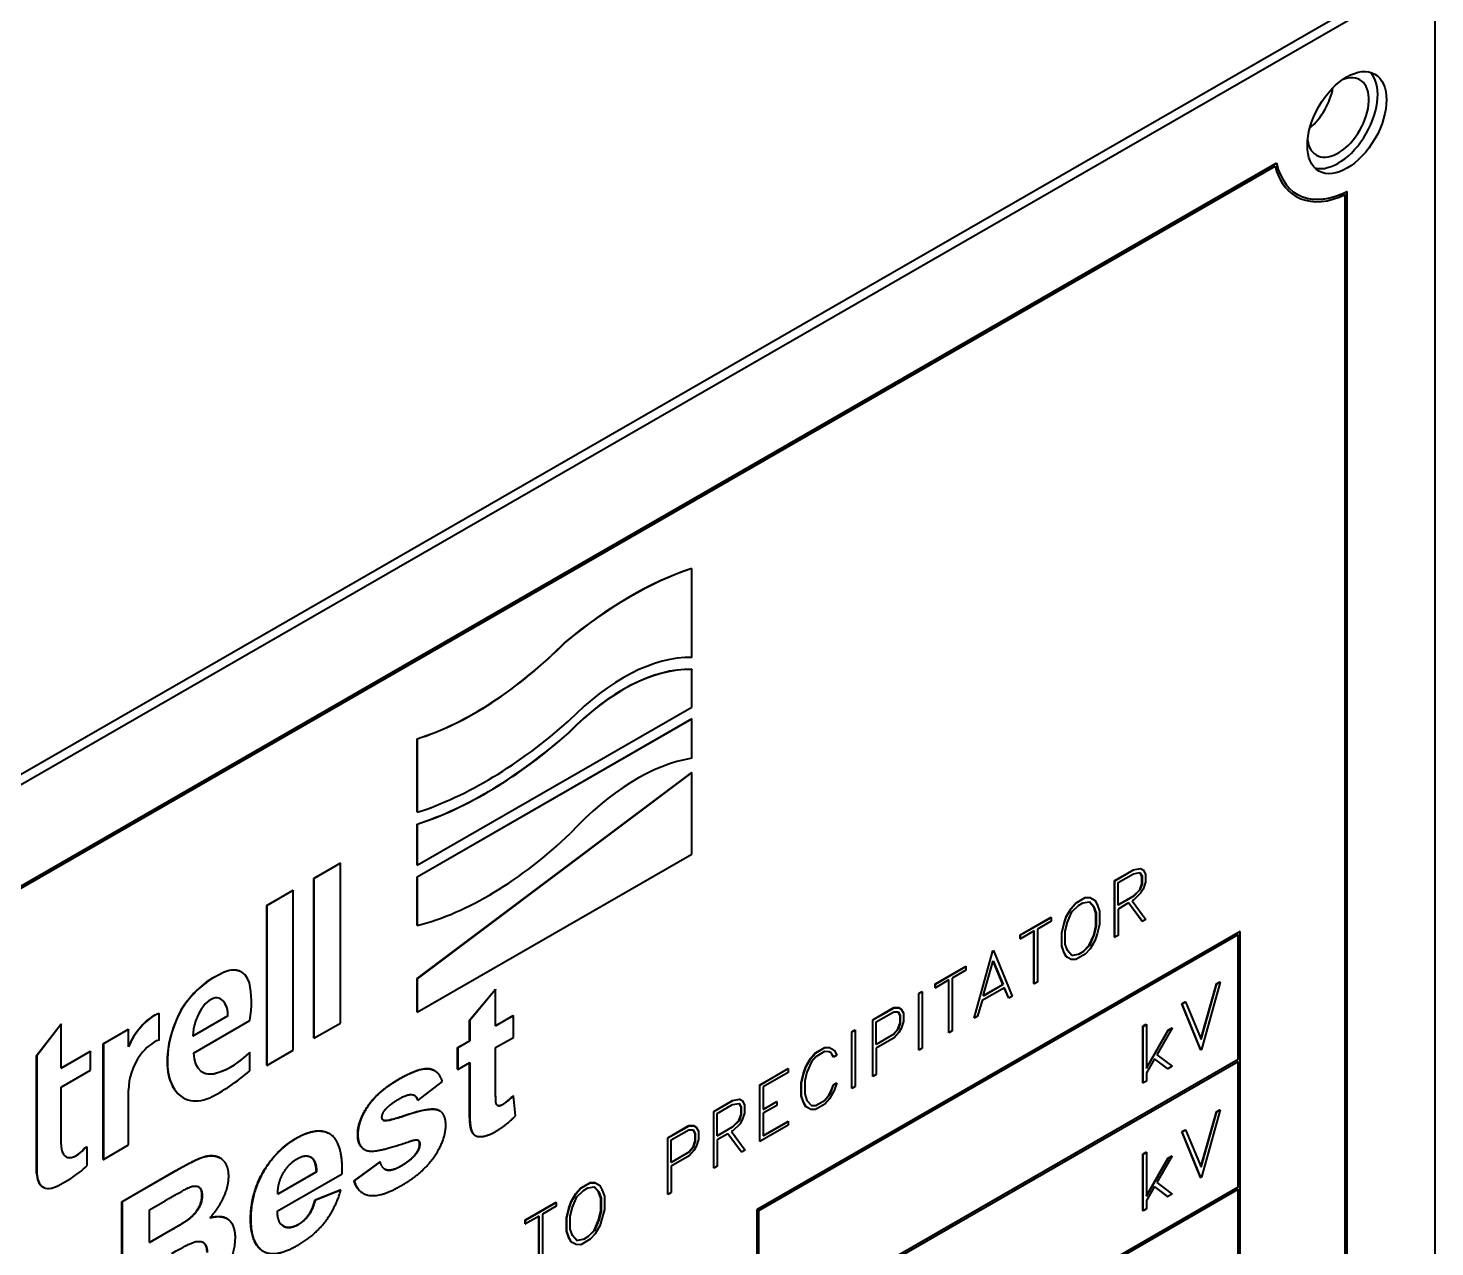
# Model space of a CAD drawing. Header units: millimetres. Extents: x 0 to 5887, y 0 to 4158.
# Drawn here: x 5436.89 to 5465.16, y 3224.39 to 3248.89 of the extents above; entities that cross this region are included whole.
import ezdxf

# ---------------------------------------------------------------- set-up
doc = ezdxf.new("R2010")
doc.units = ezdxf.units.MM
doc.header["$LTSCALE"] = 7
doc.layers.add('가시적인 것(ISO)', color=3, linetype='Continuous', lineweight=40)
doc.layers.add('가시적인 좁은 것(ISO)', color=3, linetype='Continuous', lineweight=35)

msp = doc.modelspace()

# ---------------------------------------------------------------- linework, layer by layer
at = {"layer": '가시적인 것(ISO)'}
for p, q in [((5408.4168, 3217.5817), (5464.9854, 3250.1574)), ((5408.5936, 3217.4799), (5465.1621, 3250.0556)), ((5465.1621, 3250.0556), (5465.1621, 3201.0027)), ((5411.8745, 3217.3254), (5461.9772, 3246.1776)), ((5461.9808, 3246.1756), (5411.878, 3217.3233)), ((5461.9772, 3246.1776), (5461.9808, 3246.1756)), ((5411.9058, 3217.2985), (5461.953, 3246.1187)), ((5463.3944, 3245.6093), (5463.3979, 3245.6073)), ((5463.3979, 3203.411), (5463.3979, 3245.6073)), ((5462.3688, 3245.5101), (5462.3723, 3245.5081)), ((5463.359, 3203.4307), (5463.359, 3245.5472)), ((5463.3626, 3245.5489), (5463.3626, 3203.4286)), ((5450.2249, 3238.0303), (5450.2284, 3238.0282)), ((5450.2284, 3236.2388), (5450.2284, 3238.0282)), ((5447.6888, 3236.5549), (5447.6923, 3236.5529)), ((5450.2249, 3236.0024), (5450.2284, 3236.0004)), ((5450.2284, 3235.2489), (5450.2284, 3236.0004)), ((5444.7081, 3232.0638), (5450.2232, 3235.2398)), ((5450.2232, 3235.2398), (5450.2284, 3235.2489)), ((5444.7045, 3231.8275), (5450.2249, 3235.0065)), ((5450.2284, 3235.0044), (5444.7081, 3231.8254)), ((5450.2249, 3235.0065), (5450.2284, 3235.0044)), ((5450.2284, 3234.2123), (5450.2284, 3235.0044)), ((5444.7045, 3234.6062), (5444.7081, 3234.6041)), ((5444.7045, 3233.1287), (5444.7045, 3234.6062)), ((5444.7081, 3234.6041), (5444.7081, 3233.1267)), ((5447.752, 3234.729), (5447.7555, 3234.727)), ((5444.7045, 3229.7833), (5450.2249, 3233.9283)), ((5450.2284, 3233.9263), (5444.7081, 3229.7812)), ((5450.2249, 3233.9283), (5450.2284, 3233.9263)), ((5450.2284, 3232.2847), (5450.2284, 3233.9263)), ((5444.7045, 3233.1287), (5444.7081, 3233.1267)), ((5444.7045, 3232.8903), (5444.7081, 3232.8883)), ((5444.7045, 3232.0659), (5444.7045, 3232.8903)), ((5444.7081, 3232.8883), (5444.7081, 3232.0638)), ((5442.6269, 3231.7978), (5443.1582, 3232.1038)), ((5443.1617, 3232.1017), (5442.6305, 3231.7958)), ((5443.1582, 3232.1038), (5443.1617, 3232.1017)), ((5443.1617, 3228.8893), (5443.1617, 3232.1017)), ((5444.7045, 3232.0659), (5444.7081, 3232.0638)), ((5444.7081, 3229.1057), (5450.2284, 3232.2847)), ((5442.6269, 3228.5854), (5442.6269, 3231.7978)), ((5442.6269, 3231.7978), (5442.6305, 3231.7958)), ((5442.6305, 3231.7958), (5442.6305, 3228.5833)), ((5444.7045, 3230.8518), (5444.7045, 3231.8275)), ((5444.7045, 3231.8275), (5444.7081, 3231.8254)), ((5444.7081, 3231.8254), (5444.7081, 3230.8497)), ((5458.7235, 3231.7535), (5459.1024, 3231.9717)), ((5458.7235, 3231.7535), (5458.727, 3231.7515)), ((5458.7235, 3230.616), (5458.7235, 3231.7535)), ((5458.727, 3231.7515), (5459.1059, 3231.9696)), ((5458.727, 3230.614), (5458.727, 3231.7515)), ((5458.7939, 3231.7127), (5459.1023, 3231.8903)), ((5459.1023, 3231.8903), (5459.234, 3231.9143)), ((5459.1024, 3231.9717), (5459.2433, 3231.9978)), ((5459.1024, 3231.9717), (5459.1059, 3231.9696)), ((5459.1059, 3231.9696), (5459.2469, 3231.9958)), ((5459.2735, 3231.8427), (5459.2319, 3231.914)), ((5459.234, 3231.9143), (5459.2771, 3231.8407)), ((5459.2433, 3231.9978), (5459.2937, 3231.9718)), ((5459.2433, 3231.9978), (5459.2469, 3231.9958)), ((5459.2469, 3231.9958), (5459.2972, 3231.9697)), ((5459.2735, 3231.6904), (5459.2735, 3231.8427)), ((5459.2735, 3231.8427), (5459.2771, 3231.8407)), ((5459.2771, 3231.8407), (5459.2771, 3231.6883)), ((5459.2937, 3231.9718), (5459.2972, 3231.9697)), ((5459.2972, 3231.9697), (5459.3439, 3231.8855)), ((5459.3439, 3231.8855), (5459.3439, 3231.7205)), ((5441.6806, 3231.2529), (5442.2119, 3231.5588)), ((5442.2154, 3231.5568), (5441.6841, 3231.2508)), ((5442.2119, 3231.5588), (5442.2154, 3231.5568)), ((5442.2154, 3228.3443), (5442.2154, 3231.5568)), ((5458.7939, 3231.2598), (5458.7939, 3231.7127)), ((5459.0987, 3231.4395), (5459.2305, 3231.5672)), ((5459.234, 3231.5652), (5459.1023, 3231.4374)), ((5459.2469, 3231.4985), (5459.1059, 3231.3623)), ((5459.2305, 3231.5672), (5459.2735, 3231.6904)), ((5459.2305, 3231.5672), (5459.234, 3231.5652)), ((5459.2771, 3231.6883), (5459.234, 3231.5652)), ((5459.2972, 3231.5825), (5459.2469, 3231.4985)), ((5459.2735, 3231.6904), (5459.2771, 3231.6883)), ((5459.3439, 3231.7205), (5459.2972, 3231.5825)), ((5441.6806, 3228.0404), (5441.6806, 3231.2529)), ((5441.6806, 3231.2529), (5441.6841, 3231.2508)), ((5441.6841, 3231.2508), (5441.6841, 3228.0384)), ((5457.7534, 3231.0319), (5457.8486, 3231.1947)), ((5457.757, 3231.0299), (5457.8521, 3231.1926)), ((5457.8486, 3231.1947), (5457.9438, 3231.3045)), ((5457.8486, 3231.1947), (5457.8521, 3231.1926)), ((5457.8521, 3231.1926), (5457.9473, 3231.3025)), ((5457.865, 3231.1259), (5457.9977, 3231.2542)), ((5457.9438, 3231.3045), (5458.1323, 3231.4131)), ((5457.9438, 3231.3045), (5457.9473, 3231.3025)), ((5457.9473, 3231.3025), (5458.1358, 3231.411)), ((5457.9977, 3231.2542), (5458.0864, 3231.3053)), ((5458.0864, 3231.3053), (5458.2191, 3231.3299)), ((5458.1323, 3231.4131), (5458.2284, 3231.4134)), ((5458.1323, 3231.4131), (5458.1358, 3231.411)), ((5458.1358, 3231.411), (5458.2319, 3231.4113)), ((5458.3053, 3231.2291), (5458.2176, 3231.3296)), ((5458.2191, 3231.3299), (5458.3088, 3231.227)), ((5458.2284, 3231.4134), (5458.3227, 3231.3597)), ((5458.2284, 3231.4134), (5458.2319, 3231.4113)), ((5458.2319, 3231.4113), (5458.3262, 3231.3577)), ((5458.3492, 3231.0999), (5458.3053, 3231.2291)), ((5458.3053, 3231.2291), (5458.3088, 3231.227)), ((5458.3088, 3231.227), (5458.3527, 3231.0979)), ((5458.3227, 3231.3597), (5458.3262, 3231.3577)), ((5458.3262, 3231.3577), (5458.372, 3231.274)), ((5458.372, 3231.274), (5458.4195, 3231.1395)), ((5458.7939, 3231.2639), (5459.0987, 3231.4395)), ((5459.1023, 3231.4374), (5458.7939, 3231.2598)), ((5459.0062, 3231.3049), (5458.7939, 3231.1826)), ((5458.7939, 3231.1826), (5458.7939, 3230.6525)), ((5459.2781, 3230.9354), (5459.0047, 3231.304)), ((5459.2816, 3230.9334), (5459.0062, 3231.3049)), ((5459.1059, 3231.3623), (5459.0776, 3231.346)), ((5459.0776, 3231.346), (5459.3521, 3230.974)), ((5459.0987, 3231.4395), (5459.1023, 3231.4374)), ((5456.8291, 3230.6626), (5457.445, 3231.0173)), ((5456.8326, 3230.6606), (5457.4486, 3231.0152)), ((5457.4486, 3230.938), (5457.174, 3230.7799)), ((5457.445, 3231.0173), (5457.4486, 3231.0152)), ((5457.4486, 3231.0152), (5457.4486, 3230.938)), ((5457.661, 3230.7068), (5457.7086, 3230.8961)), ((5457.6645, 3230.7047), (5457.7121, 3230.894)), ((5457.7086, 3230.8961), (5457.7534, 3231.0319)), ((5457.7086, 3230.8961), (5457.7121, 3230.894)), ((5457.7121, 3230.894), (5457.757, 3231.0299)), ((5457.7313, 3230.74), (5457.7762, 3230.9203)), ((5457.7534, 3231.0319), (5457.757, 3231.0299)), ((5457.7762, 3230.9203), (5457.865, 3231.1259)), ((5458.3492, 3230.8385), (5458.3492, 3231.0999)), ((5458.3492, 3231.0999), (5458.3527, 3231.0979)), ((5458.3527, 3231.0979), (5458.3527, 3230.8365)), ((5458.4195, 3231.1395), (5458.4195, 3230.8718)), ((5459.2781, 3230.9354), (5459.2816, 3230.9334)), ((5459.3521, 3230.974), (5459.2816, 3230.9334)), ((5444.7045, 3230.8518), (5444.7081, 3230.8497)), ((5451.5365, 3225.1423), (5461.2426, 3230.7317)), ((5461.2461, 3230.7296), (5451.54, 3225.1403)), ((5451.5754, 3225.1197), (5461.2108, 3230.6684)), ((5456.8291, 3230.6626), (5456.8326, 3230.6606)), ((5456.8291, 3230.5853), (5456.8291, 3230.6626)), ((5457.1072, 3230.7414), (5456.8326, 3230.5833)), ((5456.8326, 3230.5833), (5456.8326, 3230.6606)), ((5457.1037, 3229.6832), (5457.1037, 3230.7394)), ((5457.1072, 3229.6812), (5457.1072, 3230.7414)), ((5457.174, 3230.7799), (5457.174, 3229.7197)), ((5457.661, 3230.7068), (5457.6645, 3230.7047)), ((5457.661, 3230.4391), (5457.661, 3230.7068)), ((5457.6645, 3230.437), (5457.6645, 3230.7047)), ((5457.7313, 3230.4787), (5457.7313, 3230.74)), ((5458.2156, 3230.4526), (5458.3053, 3230.6588)), ((5458.3088, 3230.6567), (5458.2191, 3230.4506)), ((5458.3053, 3230.6588), (5458.3492, 3230.8385)), ((5458.3053, 3230.6588), (5458.3088, 3230.6567)), ((5458.3527, 3230.8365), (5458.3088, 3230.6567)), ((5458.372, 3230.6825), (5458.3262, 3230.5461)), ((5458.3492, 3230.8385), (5458.3527, 3230.8365)), ((5458.4195, 3230.8718), (5458.372, 3230.6825)), ((5458.7235, 3230.616), (5458.727, 3230.614)), ((5458.7939, 3230.6525), (5458.727, 3230.614)), ((5461.2072, 3228.1618), (5461.2072, 3230.6664)), ((5461.2108, 3230.6684), (5461.2108, 3228.1598)), ((5461.2426, 3230.7317), (5461.2461, 3230.7296)), ((5461.2461, 3215.3103), (5461.2461, 3230.7296)), ((5455.8984, 3228.9892), (5456.2745, 3230.3432)), ((5455.9019, 3228.9871), (5456.2781, 3230.3412)), ((5456.2745, 3230.3432), (5456.2882, 3230.3511)), ((5456.2745, 3230.3432), (5456.2781, 3230.3412)), ((5456.2781, 3230.3412), (5456.2918, 3230.3491)), ((5456.2882, 3230.3511), (5456.2918, 3230.3491)), ((5456.2918, 3230.3491), (5456.667, 3229.4277)), ((5456.8291, 3230.5853), (5456.8326, 3230.5833)), ((5457.661, 3230.4391), (5457.6645, 3230.437)), ((5457.7086, 3230.3046), (5457.661, 3230.4391)), ((5457.7121, 3230.3025), (5457.6645, 3230.437)), ((5457.7762, 3230.35), (5457.7313, 3230.4787)), ((5457.865, 3230.2466), (5457.7762, 3230.35)), ((5457.9941, 3230.2733), (5458.0939, 3230.3307)), ((5458.0974, 3230.3287), (5457.9977, 3230.2712)), ((5458.0939, 3230.3307), (5458.2156, 3230.4526)), ((5458.0939, 3230.3307), (5458.0974, 3230.3287)), ((5458.2191, 3230.4506), (5458.0974, 3230.3287)), ((5458.2319, 3230.3839), (5458.1358, 3230.2736)), ((5458.2156, 3230.4526), (5458.2191, 3230.4506)), ((5458.3262, 3230.5461), (5458.2319, 3230.3839)), ((5455.1178, 3229.6771), (5455.7337, 3230.0318)), ((5455.1213, 3229.675), (5455.7372, 3230.0297)), ((5455.7337, 3230.0318), (5455.7372, 3230.0297)), ((5455.7372, 3230.0297), (5455.7372, 3229.9525)), ((5456.0859, 3229.4348), (5456.2845, 3230.1396)), ((5456.4795, 3229.6656), (5456.2834, 3230.1358)), ((5456.2845, 3230.1396), (5456.4831, 3229.6635)), ((5457.7086, 3230.3046), (5457.7121, 3230.3025)), ((5457.7534, 3230.2204), (5457.7086, 3230.3046)), ((5457.757, 3230.2183), (5457.7121, 3230.3025)), ((5457.7534, 3230.2204), (5457.757, 3230.2183)), ((5457.8521, 3230.1652), (5457.757, 3230.2183)), ((5457.9473, 3230.165), (5457.8521, 3230.1652)), ((5457.863, 3230.249), (5457.9941, 3230.2733)), ((5457.9977, 3230.2712), (5457.865, 3230.2466)), ((5458.1358, 3230.2736), (5457.9473, 3230.165)), ((5457.9941, 3230.2733), (5457.9977, 3230.2712)), ((5440.7224, 3229.8602), (5440.7259, 3229.8581)), ((5441.1739, 3229.9148), (5441.1774, 3229.9128)), ((5444.7045, 3229.1077), (5444.7045, 3229.7833)), ((5444.7045, 3229.7833), (5444.7081, 3229.7812)), ((5444.7081, 3229.7812), (5444.7081, 3229.1057)), ((5455.3958, 3229.7559), (5455.1213, 3229.5978)), ((5455.3923, 3228.6977), (5455.3923, 3229.7539)), ((5455.3958, 3228.6957), (5455.3958, 3229.7559)), ((5455.7372, 3229.9525), (5455.4626, 3229.7944)), ((5455.4626, 3229.7944), (5455.4626, 3228.7342)), ((5445.758, 3228.9462), (5446.2786, 3229.5688)), ((5446.2821, 3229.5667), (5445.7615, 3228.9441)), ((5446.2786, 3229.5688), (5446.2821, 3229.5667)), ((5446.2821, 3228.8317), (5446.2821, 3229.5667)), ((5454.7874, 3229.4868), (5454.8542, 3229.5253)), ((5454.7874, 3229.4868), (5454.7909, 3229.4848)), ((5454.7874, 3228.3494), (5454.7874, 3229.4868)), ((5454.7909, 3229.4848), (5454.8577, 3229.5233)), ((5454.7909, 3228.3473), (5454.7909, 3229.4848)), ((5454.8542, 3229.5253), (5454.8577, 3229.5233)), ((5454.8577, 3229.5233), (5454.8577, 3228.3858)), ((5455.1178, 3229.6771), (5455.1213, 3229.675)), ((5455.1178, 3229.5998), (5455.1178, 3229.6771)), ((5455.1178, 3229.5998), (5455.1213, 3229.5978)), ((5455.1213, 3229.5978), (5455.1213, 3229.675)), ((5456.5087, 3229.6011), (5456.0612, 3229.3434)), ((5456.4831, 3229.6635), (5456.0859, 3229.4348)), ((5456.0872, 3229.4397), (5456.4795, 3229.6656)), ((5456.4795, 3229.6656), (5456.4831, 3229.6635)), ((5456.5957, 3229.3907), (5456.5065, 3229.5998)), ((5456.5993, 3229.3887), (5456.5087, 3229.6011)), ((5457.1037, 3229.6832), (5457.1072, 3229.6812)), ((5457.174, 3229.7197), (5457.1072, 3229.6812)), ((5460.4598, 3228.5674), (5460.7735, 3229.6781)), ((5460.4622, 3228.5615), (5460.777, 3229.676)), ((5460.8448, 3229.715), (5460.4695, 3228.3615)), ((5460.7735, 3229.6781), (5460.8412, 3229.7171)), ((5460.7735, 3229.6781), (5460.777, 3229.676)), ((5460.777, 3229.676), (5460.8448, 3229.715)), ((5460.8412, 3229.7171), (5460.8448, 3229.715)), ((5453.8631, 3228.9546), (5454.2886, 3229.1996)), ((5453.8666, 3228.9525), (5454.2921, 3229.1976)), ((5454.2886, 3229.1996), (5454.3847, 3229.1999)), ((5454.2886, 3229.1996), (5454.2921, 3229.1976)), ((5454.2921, 3229.1976), (5454.3882, 3229.1979)), ((5454.3847, 3229.1999), (5454.4332, 3229.1728)), ((5454.3847, 3229.1999), (5454.3882, 3229.1979)), ((5454.3882, 3229.1979), (5454.4367, 3229.1708)), ((5456.0612, 3229.3434), (5455.9706, 3229.0267)), ((5456.5957, 3229.3907), (5456.5993, 3229.3887)), ((5456.667, 3229.4277), (5456.5993, 3229.3887)), ((5460.0761, 3229.2765), (5460.1448, 3229.316)), ((5460.0761, 3229.2765), (5460.0797, 3229.2744)), ((5460.4523, 3228.3556), (5460.0761, 3229.2765)), ((5460.0797, 3229.2744), (5460.1483, 3229.314)), ((5460.4558, 3228.3536), (5460.0797, 3229.2744)), ((5460.1448, 3229.316), (5460.1483, 3229.314)), ((5460.1483, 3229.314), (5460.4622, 3228.5615)), ((5439.5135, 3229.0801), (5439.5171, 3229.0781)), ((5439.5171, 3228.5489), (5439.5171, 3229.0781)), ((5439.9558, 3229.1497), (5439.9594, 3229.1476)), ((5440.1968, 3228.6314), (5440.8978, 3229.035)), ((5440.9013, 3229.033), (5440.1968, 3228.6273)), ((5440.2091, 3228.2862), (5441.3433, 3228.9393)), ((5440.8978, 3229.035), (5440.9013, 3229.033)), ((5444.7045, 3229.1077), (5444.7081, 3229.1057)), ((5445.758, 3228.534), (5445.758, 3228.9462)), ((5445.758, 3228.9462), (5445.7615, 3228.9441)), ((5445.7615, 3228.9441), (5445.7615, 3228.5319)), ((5446.2821, 3228.8358), (5446.6351, 3229.0391)), ((5446.6387, 3229.037), (5446.2821, 3228.8317)), ((5446.6351, 3229.0391), (5446.6387, 3229.037)), ((5446.6387, 3228.6009), (5446.6387, 3229.037)), ((5453.8631, 3228.9546), (5453.8666, 3228.9525)), ((5453.8631, 3227.8171), (5453.8631, 3228.9546)), ((5453.8666, 3227.8151), (5453.8666, 3228.9525)), ((5453.9334, 3228.9137), (5454.2867, 3229.1172)), ((5453.9334, 3228.4609), (5453.9334, 3228.9137)), ((5454.2867, 3229.1172), (5454.3736, 3229.1175)), ((5454.4131, 3229.0438), (5454.3712, 3229.1175)), ((5454.3736, 3229.1175), (5454.4166, 3229.0418)), ((5454.4131, 3228.8914), (5454.4131, 3229.0438)), ((5454.4131, 3229.0438), (5454.4166, 3229.0418)), ((5454.4166, 3229.0418), (5454.4166, 3228.8894)), ((5454.4332, 3229.1728), (5454.4367, 3229.1708)), ((5454.4367, 3229.1708), (5454.4834, 3229.0866)), ((5454.4834, 3228.9215), (5454.4367, 3228.7835)), ((5454.4834, 3229.0866), (5454.4834, 3228.9215)), ((5455.8984, 3228.9892), (5455.9019, 3228.9871)), ((5455.9706, 3229.0267), (5455.9019, 3228.9871)), ((5437.0571, 3228.2359), (5437.5474, 3228.8727)), ((5437.5509, 3228.8707), (5437.0607, 3228.2339)), ((5437.5474, 3228.8727), (5437.5509, 3228.8707)), ((5437.5509, 3227.9815), (5437.5509, 3228.8707)), ((5438.3956, 3228.4719), (5438.9027, 3228.764)), ((5438.9062, 3228.762), (5438.3991, 3228.4699)), ((5438.9027, 3228.764), (5438.9062, 3228.762)), ((5438.9062, 3228.4105), (5438.9062, 3228.762)), ((5439.1375, 3228.7949), (5439.141, 3228.7929)), ((5442.6305, 3228.5833), (5443.1617, 3228.8893)), ((5453.4421, 3228.7121), (5453.5089, 3228.7506)), ((5453.4421, 3228.7121), (5453.4456, 3228.7101)), ((5453.4421, 3227.5747), (5453.4421, 3228.7121)), ((5453.4456, 3228.7101), (5453.5124, 3228.7486)), ((5453.4456, 3227.5726), (5453.4456, 3228.7101)), ((5453.5089, 3228.7506), (5453.5124, 3228.7486)), ((5453.5124, 3228.7486), (5453.5124, 3227.6111)), ((5453.9334, 3228.465), (5454.2831, 3228.6663)), ((5454.2867, 3228.6643), (5453.9334, 3228.4609)), ((5454.2831, 3228.6663), (5454.3701, 3228.7661)), ((5454.2831, 3228.6663), (5454.2867, 3228.6643)), ((5454.3736, 3228.7641), (5454.2867, 3228.6643)), ((5454.3882, 3228.7006), (5454.2921, 3228.5902)), ((5454.3701, 3228.7661), (5454.4131, 3228.8914)), ((5454.3701, 3228.7661), (5454.3736, 3228.7641)), ((5454.4166, 3228.8894), (5454.3736, 3228.7641)), ((5454.4367, 3228.7835), (5454.3882, 3228.7006)), ((5454.4131, 3228.8914), (5454.4166, 3228.8894)), ((5455.3923, 3228.6977), (5455.3958, 3228.6957)), ((5455.4626, 3228.7342), (5455.3958, 3228.6957)), ((5459.2937, 3228.8259), (5459.3605, 3228.8644)), ((5459.2937, 3228.8259), (5459.2972, 3228.8238)), ((5459.2937, 3227.6884), (5459.2937, 3228.8259)), ((5459.2972, 3228.8238), (5459.364, 3228.8623)), ((5459.2972, 3227.6864), (5459.2972, 3228.8238)), ((5459.3605, 3228.8644), (5459.364, 3228.8623)), ((5459.364, 3228.8623), (5459.364, 3227.9777)), ((5459.364, 3227.9859), (5459.8043, 3228.7486)), ((5459.364, 3227.9777), (5459.8079, 3228.7465)), ((5459.8829, 3228.7897), (5459.5727, 3228.2524)), ((5459.8043, 3228.7486), (5459.8794, 3228.7918)), ((5459.8043, 3228.7486), (5459.8079, 3228.7465)), ((5459.8079, 3228.7465), (5459.8829, 3228.7897)), ((5459.8794, 3228.7918), (5459.8829, 3228.7897)), ((5438.3956, 3226.1487), (5438.3956, 3228.4719)), ((5438.3956, 3228.4719), (5438.3991, 3228.4699)), ((5438.3991, 3228.4699), (5438.3991, 3226.1466)), ((5441.6841, 3228.0384), (5442.2154, 3228.3443)), ((5442.6269, 3228.5854), (5442.6305, 3228.5833)), ((5445.5184, 3228.396), (5445.758, 3228.534)), ((5445.5184, 3227.9598), (5445.5184, 3228.396)), ((5445.5184, 3228.396), (5445.5219, 3228.394)), ((5445.7615, 3228.5319), (5445.5219, 3228.394)), ((5445.5219, 3228.394), (5445.5219, 3227.9578)), ((5445.758, 3228.534), (5445.7615, 3228.5319)), ((5446.2821, 3228.3956), (5446.6387, 3228.6009)), ((5446.2821, 3227.5602), (5446.2821, 3228.3956)), ((5452.7081, 3228.2895), (5452.8966, 3228.398)), ((5452.7117, 3228.2874), (5452.9002, 3228.396)), ((5452.8966, 3228.398), (5452.9927, 3228.3983)), ((5452.8966, 3228.398), (5452.9002, 3228.396)), ((5452.9002, 3228.396), (5452.9963, 3228.3963)), ((5452.9927, 3228.3983), (5452.9963, 3228.3963)), ((5452.9963, 3228.3963), (5453.0905, 3228.3416)), ((5453.0905, 3228.3416), (5453.1445, 3228.2468)), ((5454.2921, 3228.5902), (5453.9334, 3228.3836)), ((5453.9334, 3228.3836), (5453.9334, 3227.8535)), ((5454.7874, 3228.3494), (5454.7909, 3228.3473)), ((5454.8577, 3228.3858), (5454.7909, 3228.3473)), ((5460.4523, 3228.3556), (5460.4558, 3228.3536)), ((5460.4695, 3228.3615), (5460.4558, 3228.3536)), ((5437.0571, 3225.8669), (5437.0571, 3228.2359)), ((5437.0571, 3228.2359), (5437.0607, 3228.2339)), ((5437.0607, 3228.2339), (5437.0607, 3225.8648)), ((5437.5509, 3227.9856), (5438.1365, 3228.3228)), ((5438.14, 3228.3207), (5437.5509, 3227.9815)), ((5438.1365, 3228.3228), (5438.14, 3228.3207)), ((5438.14, 3227.9414), (5438.14, 3228.3207)), ((5439.6882, 3228.2698), (5439.6917, 3228.2677)), ((5441.3398, 3228.3036), (5441.3434, 3228.3015)), ((5441.3434, 3227.9319), (5441.3434, 3228.3015)), ((5445.5219, 3227.9578), (5445.7615, 3228.0957)), ((5445.758, 3227.1927), (5445.758, 3228.0937)), ((5445.7615, 3228.0957), (5445.7615, 3227.1906)), ((5451.5754, 3222.6152), (5461.2072, 3228.1618)), ((5461.2108, 3228.1598), (5451.5754, 3222.6112)), ((5451.5754, 3222.5703), (5461.2108, 3228.1189)), ((5452.5187, 3228.0174), (5452.6129, 3228.1796)), ((5452.5222, 3228.0154), (5452.6165, 3228.1776)), ((5452.6293, 3228.113), (5452.5405, 3227.9053)), ((5452.6129, 3228.1796), (5452.7081, 3228.2895)), ((5452.6129, 3228.1796), (5452.6165, 3228.1776)), ((5452.6165, 3228.1776), (5452.7117, 3228.2874)), ((5452.7171, 3228.2134), (5452.6293, 3228.113)), ((5452.7081, 3228.2895), (5452.7117, 3228.2874)), ((5452.8956, 3228.3161), (5452.7171, 3228.2134)), ((5452.9825, 3228.3143), (5452.8956, 3228.3161)), ((5453.0265, 3228.2899), (5452.9825, 3228.3143)), ((5453.0714, 3228.2088), (5453.023, 3228.2918)), ((5453.075, 3228.2067), (5453.0265, 3228.2899)), ((5453.0714, 3228.2088), (5453.075, 3228.2067)), ((5453.1445, 3228.2468), (5453.075, 3228.2067)), ((5459.526, 3228.1726), (5459.364, 3227.891)), ((5459.7888, 3227.9735), (5459.5257, 3228.1722)), ((5459.7923, 3227.9715), (5459.526, 3228.1726)), ((5459.5727, 3228.2524), (5459.8811, 3228.0226)), ((5461.2072, 3228.1618), (5461.2108, 3228.1598)), ((5461.2072, 3225.592), (5461.2072, 3228.1169)), ((5461.2108, 3228.1189), (5461.2108, 3225.5899)), ((5437.5509, 3227.6022), (5438.14, 3227.9414)), ((5440.7165, 3227.9018), (5440.72, 3227.8998)), ((5441.6806, 3228.0404), (5441.6841, 3228.0384)), ((5445.0538, 3227.9333), (5445.0574, 3227.9313)), ((5445.5184, 3227.9598), (5445.5219, 3227.9578)), ((5451.5916, 3227.6465), (5452.1627, 3227.9754)), ((5451.5952, 3227.6445), (5452.1662, 3227.9733)), ((5452.1662, 3227.8961), (5451.662, 3227.6057)), ((5452.1627, 3227.9754), (5452.1662, 3227.9733)), ((5452.1662, 3227.9733), (5452.1662, 3227.8961)), ((5452.4253, 3227.6917), (5452.4729, 3227.881)), ((5452.4289, 3227.6897), (5452.4765, 3227.879)), ((5452.4729, 3227.881), (5452.5187, 3228.0174)), ((5452.4729, 3227.881), (5452.4765, 3227.879)), ((5452.4765, 3227.879), (5452.5222, 3228.0154)), ((5452.5405, 3227.9053), (5452.4957, 3227.725)), ((5452.5187, 3228.0174), (5452.5222, 3228.0154)), ((5453.8631, 3227.8171), (5453.8666, 3227.8151)), ((5453.9334, 3227.8535), (5453.8666, 3227.8151)), ((5459.364, 3227.891), (5459.364, 3227.7249)), ((5459.7888, 3227.9735), (5459.7923, 3227.9715)), ((5459.8811, 3228.0226), (5459.7923, 3227.9715)), ((5437.5509, 3226.4502), (5437.5509, 3227.6022)), ((5438.9062, 3226.4387), (5438.9062, 3227.5482)), ((5444.7221, 3227.3336), (5445.2145, 3227.7131)), ((5451.5916, 3227.6465), (5451.5952, 3227.6445)), ((5451.5916, 3226.5091), (5451.5916, 3227.6465)), ((5451.5952, 3226.507), (5451.5952, 3227.6445)), ((5451.662, 3227.6057), (5451.662, 3227.1528)), ((5452.4253, 3227.6917), (5452.4289, 3227.6897)), ((5452.4253, 3227.424), (5452.4253, 3227.6917)), ((5452.4289, 3227.422), (5452.4289, 3227.6897)), ((5452.4957, 3227.725), (5452.4957, 3227.4637)), ((5452.979, 3227.4371), (5453.0229, 3227.5121)), ((5452.9825, 3227.4351), (5453.0265, 3227.5101)), ((5453.0905, 3227.5322), (5452.9963, 3227.3689)), ((5453.0229, 3227.5121), (5453.0714, 3227.6512)), ((5453.0229, 3227.5121), (5453.0265, 3227.5101)), ((5453.0265, 3227.5101), (5453.075, 3227.6491)), ((5453.0714, 3227.6512), (5453.141, 3227.6912)), ((5453.0714, 3227.6512), (5453.075, 3227.6491)), ((5453.075, 3227.6491), (5453.1445, 3227.6892)), ((5453.1445, 3227.6892), (5453.0905, 3227.5322)), ((5453.141, 3227.6912), (5453.1445, 3227.6892)), ((5453.4421, 3227.5747), (5453.4456, 3227.5726)), ((5453.5124, 3227.6111), (5453.4456, 3227.5726)), ((5459.2937, 3227.6884), (5459.2972, 3227.6864)), ((5459.364, 3227.7249), (5459.2972, 3227.6864)), ((5440.0098, 3227.3851), (5440.0134, 3227.3831)), ((5444.7186, 3227.3357), (5444.7221, 3227.3336)), ((5446.6351, 3227.4274), (5446.6387, 3227.4253)), ((5446.682, 3227.025), (5446.6387, 3227.4253)), ((5450.6673, 3227.1142), (5451.0462, 3227.3324)), ((5450.6708, 3227.1122), (5451.0497, 3227.3304)), ((5450.7376, 3227.0734), (5451.0461, 3227.251)), ((5451.0461, 3227.251), (5451.1778, 3227.2751)), ((5451.0462, 3227.3324), (5451.1871, 3227.3586)), ((5451.0462, 3227.3324), (5451.0497, 3227.3304)), ((5451.0497, 3227.3304), (5451.1906, 3227.3565)), ((5451.2173, 3227.2035), (5451.1757, 3227.2747)), ((5451.1778, 3227.2751), (5451.2208, 3227.2014)), ((5451.1871, 3227.3586), (5451.2374, 3227.3325)), ((5451.1871, 3227.3586), (5451.1906, 3227.3565)), ((5451.1906, 3227.3565), (5451.241, 3227.3305)), ((5451.2173, 3227.0511), (5451.2173, 3227.2035)), ((5451.2173, 3227.2035), (5451.2208, 3227.2014)), ((5451.2208, 3227.2014), (5451.2208, 3227.0491)), ((5451.2374, 3227.3325), (5451.241, 3227.3305)), ((5451.241, 3227.3305), (5451.2877, 3227.2463)), ((5451.2877, 3227.2463), (5451.2877, 3227.0812)), ((5451.662, 3227.1569), (5451.933, 3227.313)), ((5451.662, 3227.1528), (5451.9365, 3227.3109)), ((5451.9365, 3227.2337), (5451.662, 3227.0756)), ((5451.933, 3227.313), (5451.9365, 3227.3109)), ((5451.9365, 3227.3109), (5451.9365, 3227.2337)), ((5452.4253, 3227.424), (5452.4289, 3227.422)), ((5452.4729, 3227.2896), (5452.4253, 3227.424)), ((5452.4765, 3227.2875), (5452.4289, 3227.422)), ((5452.4729, 3227.2896), (5452.4765, 3227.2875)), ((5452.5187, 3227.2059), (5452.4729, 3227.2896)), ((5452.5222, 3227.2038), (5452.4765, 3227.2875)), ((5452.4957, 3227.4637), (5452.5405, 3227.335)), ((5452.5187, 3227.2059), (5452.5222, 3227.2038)), ((5452.6165, 3227.1502), (5452.5222, 3227.2038)), ((5452.5405, 3227.335), (5452.6293, 3227.2306)), ((5452.6276, 3227.2326), (5452.7136, 3227.2324)), ((5452.6293, 3227.2306), (5452.7171, 3227.2304)), ((5452.9002, 3227.2585), (5452.7117, 3227.15)), ((5452.7136, 3227.2324), (5452.8921, 3227.3352)), ((5452.7136, 3227.2324), (5452.7171, 3227.2304)), ((5452.7171, 3227.2304), (5452.8956, 3227.3331)), ((5452.8921, 3227.3352), (5452.979, 3227.4371)), ((5452.8921, 3227.3352), (5452.8956, 3227.3331)), ((5452.8956, 3227.3331), (5452.9825, 3227.4351)), ((5452.9963, 3227.3689), (5452.9002, 3227.2585)), ((5452.979, 3227.4371), (5452.9825, 3227.4351)), ((5445.1555, 3227.1271), (5445.159, 3227.125)), ((5450.6673, 3227.1142), (5450.6708, 3227.1122)), ((5450.6673, 3225.9768), (5450.6673, 3227.1142)), ((5450.6708, 3225.9747), (5450.6708, 3227.1122)), ((5450.7376, 3226.6206), (5450.7376, 3227.0734)), ((5451.0425, 3226.8002), (5451.1743, 3226.9279)), ((5451.1778, 3226.9259), (5451.0461, 3226.7982)), ((5451.1743, 3226.9279), (5451.2173, 3227.0511)), ((5451.1743, 3226.9279), (5451.1778, 3226.9259)), ((5451.2208, 3227.0491), (5451.1778, 3226.9259)), ((5451.241, 3226.9432), (5451.1906, 3226.8592)), ((5451.2173, 3227.0511), (5451.2208, 3227.0491)), ((5451.2877, 3227.0812), (5451.241, 3226.9432)), ((5451.662, 3227.0756), (5451.662, 3226.6227)), ((5452.7117, 3227.15), (5452.6165, 3227.1502)), ((5460.4598, 3225.9975), (5460.7735, 3227.1082)), ((5460.4622, 3225.9916), (5460.777, 3227.1061)), ((5460.8448, 3227.1451), (5460.4695, 3225.7916)), ((5460.7735, 3227.1082), (5460.8412, 3227.1472)), ((5460.7735, 3227.1082), (5460.777, 3227.1061)), ((5460.777, 3227.1061), (5460.8448, 3227.1451)), ((5460.8412, 3227.1472), (5460.8448, 3227.1451)), ((5442.941, 3226.6675), (5442.9445, 3226.6654)), ((5445.7749, 3226.8164), (5445.7785, 3226.8144)), ((5449.743, 3226.582), (5450.1685, 3226.827)), ((5449.7465, 3226.5799), (5450.1721, 3226.825)), ((5449.8133, 3226.5412), (5450.1666, 3226.7446)), ((5450.1666, 3226.7446), (5450.2535, 3226.7449)), ((5450.1685, 3226.827), (5450.2646, 3226.8273)), ((5450.1685, 3226.827), (5450.1721, 3226.825)), ((5450.1721, 3226.825), (5450.2682, 3226.8253)), ((5450.293, 3226.6712), (5450.2511, 3226.7449)), ((5450.2535, 3226.7449), (5450.2965, 3226.6692)), ((5450.2646, 3226.8273), (5450.3131, 3226.8002)), ((5450.2646, 3226.8273), (5450.2682, 3226.8253)), ((5450.2682, 3226.8253), (5450.3167, 3226.7982)), ((5450.293, 3226.5188), (5450.293, 3226.6712)), ((5450.293, 3226.6712), (5450.2965, 3226.6692)), ((5450.2965, 3226.6692), (5450.2965, 3226.5168)), ((5450.3131, 3226.8002), (5450.3167, 3226.7982)), ((5450.3167, 3226.7982), (5450.3633, 3226.714)), ((5450.3633, 3226.714), (5450.3633, 3226.5489)), ((5450.7376, 3226.6246), (5451.0425, 3226.8002)), ((5451.0461, 3226.7982), (5450.7376, 3226.6206)), ((5450.95, 3226.6656), (5450.7376, 3226.5433)), ((5451.2219, 3226.2961), (5450.9485, 3226.6648)), ((5451.2254, 3226.2941), (5450.95, 3226.6656)), ((5451.0497, 3226.723), (5451.0213, 3226.7067)), ((5451.0213, 3226.7067), (5451.2959, 3226.3347)), ((5451.0425, 3226.8002), (5451.0461, 3226.7982)), ((5451.1906, 3226.8592), (5451.0497, 3226.723)), ((5452.1662, 3226.8359), (5451.5952, 3226.507)), ((5451.662, 3226.6268), (5452.1627, 3226.9152)), ((5451.662, 3226.6227), (5452.1662, 3226.9131)), ((5452.1627, 3226.9152), (5452.1662, 3226.9131)), ((5452.1662, 3226.9131), (5452.1662, 3226.8359)), ((5460.0761, 3226.7066), (5460.1448, 3226.7461)), ((5460.0761, 3226.7066), (5460.0797, 3226.7045)), ((5460.4523, 3225.7857), (5460.0761, 3226.7066)), ((5460.0797, 3226.7045), (5460.1483, 3226.7441)), ((5460.4558, 3225.7837), (5460.0797, 3226.7045)), ((5460.1448, 3226.7461), (5460.1483, 3226.7441)), ((5460.1483, 3226.7441), (5460.4622, 3225.9916)), ((5438.014, 3226.3681), (5438.0687, 3226.3997)), ((5438.014, 3226.3681), (5438.0175, 3226.3661)), ((5438.0723, 3226.3976), (5438.0175, 3226.3661)), ((5438.0687, 3226.3997), (5438.0723, 3226.3976)), ((5438.0723, 3226.0232), (5438.0723, 3226.3976)), ((5438.3991, 3226.1466), (5438.9062, 3226.4387)), ((5445.8698, 3226.6296), (5445.8733, 3226.6275)), ((5449.743, 3226.582), (5449.7465, 3226.5799)), ((5449.743, 3225.4445), (5449.743, 3226.582)), ((5449.7465, 3225.4425), (5449.7465, 3226.5799)), ((5449.8133, 3226.0883), (5449.8133, 3226.5412)), ((5450.163, 3226.2937), (5450.25, 3226.3935)), ((5450.2535, 3226.3915), (5450.1666, 3226.2917)), ((5450.25, 3226.3935), (5450.293, 3226.5188)), ((5450.25, 3226.3935), (5450.2535, 3226.3915)), ((5450.2965, 3226.5168), (5450.2535, 3226.3915)), ((5450.3167, 3226.4109), (5450.2682, 3226.328)), ((5450.293, 3226.5188), (5450.2965, 3226.5168)), ((5450.3633, 3226.5489), (5450.3167, 3226.4109)), ((5450.7376, 3226.5433), (5450.7376, 3226.0132)), ((5451.5916, 3226.5091), (5451.5952, 3226.507)), ((5437.6748, 3226.188), (5437.6784, 3226.186)), ((5438.3956, 3226.1487), (5438.3991, 3226.1466)), ((5440.7384, 3226.1788), (5440.742, 3226.1768)), ((5443.4378, 3225.717), (5443.9603, 3226.1008)), ((5443.9638, 3226.0987), (5443.4413, 3225.715)), ((5443.6393, 3226.3523), (5443.6429, 3226.3503)), ((5443.9603, 3226.1008), (5443.9638, 3226.0987)), ((5444.6865, 3226.2725), (5444.6901, 3226.2705)), ((5449.8133, 3226.0924), (5450.163, 3226.2937)), ((5450.1666, 3226.2917), (5449.8133, 3226.0883)), ((5450.1721, 3226.2176), (5449.8133, 3226.011)), ((5450.163, 3226.2937), (5450.1666, 3226.2917)), ((5450.2682, 3226.328), (5450.1721, 3226.2176)), ((5451.2219, 3226.2961), (5451.2254, 3226.2941)), ((5451.2959, 3226.3347), (5451.2254, 3226.2941)), ((5459.2937, 3226.256), (5459.3605, 3226.2945)), ((5459.2937, 3226.256), (5459.2972, 3226.254)), ((5459.2937, 3225.1185), (5459.2937, 3226.256)), ((5459.2972, 3226.254), (5459.364, 3226.2924)), ((5459.2972, 3225.1165), (5459.2972, 3226.254)), ((5459.3605, 3226.2945), (5459.364, 3226.2924)), ((5459.364, 3226.2924), (5459.364, 3225.4079)), ((5459.364, 3225.416), (5459.8043, 3226.1787)), ((5459.364, 3225.4079), (5459.8079, 3226.1766)), ((5459.8829, 3226.2198), (5459.5727, 3225.6825)), ((5459.8043, 3226.1787), (5459.8794, 3226.2219)), ((5459.8043, 3226.1787), (5459.8079, 3226.1766)), ((5459.8079, 3226.1766), (5459.8829, 3226.2198)), ((5459.8794, 3226.2219), (5459.8829, 3226.2198)), ((5437.0571, 3225.8669), (5437.0607, 3225.8648)), ((5438.771, 3225.2978), (5439.8575, 3225.9234)), ((5439.861, 3225.9214), (5438.7745, 3225.2957)), ((5441.8945, 3225.1099), (5443.1999, 3225.8616)), ((5441.9039, 3225.4553), (5442.6795, 3225.9019)), ((5442.683, 3225.8998), (5441.9039, 3225.4512)), ((5442.6795, 3225.9019), (5442.683, 3225.8998)), ((5449.8133, 3226.011), (5449.8133, 3225.4809)), ((5450.6673, 3225.9768), (5450.6708, 3225.9747)), ((5450.7376, 3226.0132), (5450.6708, 3225.9747)), ((5460.4695, 3225.7916), (5460.4558, 3225.7837)), ((5437.164, 3225.6035), (5437.1675, 3225.6014)), ((5437.175, 3225.5967), (5437.1786, 3225.5946)), ((5437.4838, 3225.6196), (5437.7415, 3225.768)), ((5442.6493, 3225.3305), (5443.168, 3225.5377)), ((5443.1716, 3225.5356), (5442.6528, 3225.3285)), ((5443.168, 3225.5377), (5443.1716, 3225.5356)), ((5443.4378, 3225.717), (5443.4413, 3225.715)), ((5447.8971, 3225.464), (5447.9923, 3225.5738)), ((5447.9006, 3225.4619), (5447.9958, 3225.5718)), ((5447.9134, 3225.3952), (5448.0461, 3225.5235)), ((5447.9923, 3225.5738), (5448.1808, 3225.6824)), ((5447.9923, 3225.5738), (5447.9958, 3225.5718)), ((5447.9958, 3225.5718), (5448.1843, 3225.6803)), ((5448.0461, 3225.5235), (5448.1349, 3225.5746)), ((5448.1349, 3225.5746), (5448.2676, 3225.5992)), ((5448.1808, 3225.6824), (5448.2769, 3225.6827)), ((5448.1808, 3225.6824), (5448.1843, 3225.6803)), ((5448.1843, 3225.6803), (5448.2804, 3225.6806)), ((5448.3538, 3225.4984), (5448.2661, 3225.5989)), ((5448.2676, 3225.5992), (5448.3573, 3225.4964)), ((5448.2769, 3225.6827), (5448.3711, 3225.629)), ((5448.2769, 3225.6827), (5448.2804, 3225.6806)), ((5448.2804, 3225.6806), (5448.3747, 3225.627)), ((5448.3711, 3225.629), (5448.3747, 3225.627)), ((5448.3747, 3225.627), (5448.4204, 3225.5433)), ((5448.4204, 3225.5433), (5448.468, 3225.4088)), ((5451.5754, 3220.0453), (5461.2072, 3225.592)), ((5461.2108, 3225.5899), (5451.5754, 3220.0413)), ((5451.5754, 3220.0004), (5461.2108, 3225.549)), ((5459.526, 3225.6027), (5459.364, 3225.3211)), ((5459.7888, 3225.4036), (5459.5257, 3225.6023)), ((5459.7923, 3225.4016), (5459.526, 3225.6027)), ((5459.5727, 3225.6825), (5459.8811, 3225.4527)), ((5460.4523, 3225.7857), (5460.4558, 3225.7837)), ((5461.2072, 3225.592), (5461.2108, 3225.5899)), ((5461.2072, 3223.0221), (5461.2072, 3225.547)), ((5461.2108, 3225.549), (5461.2108, 3223.02)), ((5438.771, 3222.4363), (5438.771, 3225.2978)), ((5438.771, 3225.2978), (5438.7745, 3225.2957)), ((5438.7745, 3225.2957), (5438.7745, 3222.4343)), ((5439.3234, 3225.1364), (5439.6385, 3225.3178)), ((5442.6493, 3225.3305), (5442.6528, 3225.3285)), ((5443.6119, 3225.4719), (5443.6155, 3225.4699)), ((5446.8776, 3224.9319), (5447.4935, 3225.2866)), ((5446.8811, 3224.9299), (5447.497, 3225.2845)), ((5447.4935, 3225.2866), (5447.497, 3225.2845)), ((5447.497, 3225.2845), (5447.497, 3225.2073)), ((5447.7571, 3225.1654), (5447.8019, 3225.3012)), ((5447.7606, 3225.1633), (5447.8054, 3225.2992)), ((5447.8019, 3225.3012), (5447.8971, 3225.464)), ((5447.8019, 3225.3012), (5447.8054, 3225.2992)), ((5447.8054, 3225.2992), (5447.9006, 3225.4619)), ((5447.8247, 3225.1896), (5447.9134, 3225.3952)), ((5447.8971, 3225.464), (5447.9006, 3225.4619)), ((5448.3977, 3225.3692), (5448.3538, 3225.4984)), ((5448.3538, 3225.4984), (5448.3573, 3225.4964)), ((5448.3573, 3225.4964), (5448.4012, 3225.3672)), ((5448.3977, 3225.1078), (5448.3977, 3225.3692)), ((5448.3977, 3225.3692), (5448.4012, 3225.3672)), ((5448.4012, 3225.3672), (5448.4012, 3225.1058)), ((5448.468, 3225.4088), (5448.468, 3225.1411)), ((5449.743, 3225.4445), (5449.7465, 3225.4425)), ((5449.8133, 3225.4809), (5449.7465, 3225.4425)), ((5459.364, 3225.3211), (5459.364, 3225.155)), ((5459.7888, 3225.4036), (5459.7923, 3225.4016)), ((5459.8811, 3225.4527), (5459.7923, 3225.4016)), ((5439.3234, 3224.4755), (5439.3234, 3225.1364)), ((5440.8798, 3224.9576), (5440.8833, 3224.9555)), ((5447.1557, 3225.0107), (5446.8811, 3224.8526)), ((5447.1521, 3223.9525), (5447.1521, 3225.0087)), ((5447.1557, 3223.9505), (5447.1557, 3225.0107)), ((5447.497, 3225.2073), (5447.2225, 3225.0492)), ((5447.2225, 3225.0492), (5447.2225, 3223.989)), ((5447.7095, 3224.9761), (5447.7571, 3225.1654)), ((5447.7095, 3224.9761), (5447.713, 3224.974)), ((5447.7095, 3224.7084), (5447.7095, 3224.9761)), ((5447.713, 3224.974), (5447.7606, 3225.1633)), ((5447.713, 3224.7063), (5447.713, 3224.974)), ((5447.7571, 3225.1654), (5447.7606, 3225.1633)), ((5447.7798, 3225.0093), (5447.8247, 3225.1896)), ((5447.7798, 3224.748), (5447.7798, 3225.0093)), ((5448.3538, 3224.9281), (5448.3977, 3225.1078)), ((5448.4012, 3225.1058), (5448.3573, 3224.926)), ((5448.4204, 3224.9518), (5448.3747, 3224.8154)), ((5448.3977, 3225.1078), (5448.4012, 3225.1058)), ((5448.468, 3225.1411), (5448.4204, 3224.9518)), ((5451.5365, 3209.7229), (5451.5365, 3225.1423)), ((5451.5365, 3225.1423), (5451.54, 3225.1403)), ((5451.54, 3225.1403), (5451.54, 3209.7209)), ((5451.5754, 3222.6112), (5451.5754, 3225.1197)), ((5459.2937, 3225.1185), (5459.2972, 3225.1165)), ((5459.364, 3225.155), (5459.2972, 3225.1165)), ((5439.3234, 3224.4796), (5439.6802, 3224.6851)), ((5439.6837, 3224.683), (5439.3234, 3224.4755)), ((5440.0782, 3224.923), (5440.0817, 3224.9209)), ((5446.8776, 3224.9319), (5446.8811, 3224.9299)), ((5446.8776, 3224.8547), (5446.8776, 3224.9319)), ((5446.8776, 3224.8547), (5446.8811, 3224.8526)), ((5446.8811, 3224.8526), (5446.8811, 3224.9299)), ((5447.7095, 3224.7084), (5447.713, 3224.7063)), ((5447.7571, 3224.5739), (5447.7095, 3224.7084)), ((5447.7606, 3224.5718), (5447.713, 3224.7063)), ((5447.8247, 3224.6193), (5447.7798, 3224.748)), ((5448.1424, 3224.6), (5448.2641, 3224.7219)), ((5448.2676, 3224.7199), (5448.1459, 3224.598)), ((5448.2641, 3224.7219), (5448.3538, 3224.9281)), ((5448.2641, 3224.7219), (5448.2676, 3224.7199)), ((5448.3573, 3224.926), (5448.2676, 3224.7199)), ((5448.3747, 3224.8154), (5448.2804, 3224.6532)), ((5448.3538, 3224.9281), (5448.3573, 3224.926)), ((5447.7571, 3224.5739), (5447.7606, 3224.5718)), ((5447.8019, 3224.4897), (5447.7571, 3224.5739)), ((5447.8054, 3224.4876), (5447.7606, 3224.5718)), ((5447.8019, 3224.4897), (5447.8054, 3224.4876)), ((5447.9006, 3224.4345), (5447.8054, 3224.4876)), ((5447.9134, 3224.516), (5447.8247, 3224.6193)), ((5447.9958, 3224.4343), (5447.9006, 3224.4345)), ((5447.9114, 3224.5183), (5448.0426, 3224.5426)), ((5448.0461, 3224.5405), (5447.9134, 3224.516)), ((5448.1843, 3224.5429), (5447.9958, 3224.4343)), ((5448.0426, 3224.5426), (5448.1424, 3224.6)), ((5448.0426, 3224.5426), (5448.0461, 3224.5405)), ((5448.1459, 3224.598), (5448.0461, 3224.5405)), ((5448.1424, 3224.6), (5448.1459, 3224.598)), ((5448.2804, 3224.6532), (5448.1843, 3224.5429))]:
    msp.add_line(p, q, dxfattribs=at)
msp.add_ellipse((5463.3944, 3246.9937), major_axis=(0.5614, 0.9749), ratio=0.5780931, dxfattribs=at)
for centre, major_axis, start_param, end_param in [((5463.2176, 3247.0955), (0.4367, 0.7583), 2.4880004, 6.9367776), ((5463.2176, 3247.0955), (-0.5614, -0.9749), 0.157482, 2.9841107), ((5462.5105, 3247.5027), (0.4367, 0.7583), 4.1505338, 5.2742441), ((5463.4939, 3247.4557), (-1.0966, -1.9043), 5.7253928, 7.0048335), ((5463.4904, 3247.4578), (-1.1216, -1.9477), 5.7453643, 6.2831853), ((5463.4939, 3247.4557), (-1.1216, -1.9477), 5.7430781, 6.9839061), ((5463.4904, 3247.4578), (-1.0966, -1.9043), 0.0016058, 0.7216482), ((5448.9868, 3230.4799), (4.264, 7.4046), 0.5770919, 0.9999991), ((5448.9904, 3230.4779), (-4.264, -7.4046), 3.7186845, 4.1415918), ((5445.8613, 3241.1977), (3.7079, 6.4388), 3.7030593, 4.2803071), ((5445.8649, 3241.1957), (-3.7079, -6.4388), 0.5614667, 1.1387144), ((5448.848, 3232.3604), (2.1194, 3.6803), 0.3058392, 1.1558087), ((5448.8445, 3232.124), (2.1194, 3.6803), 0.3058392, 1.1558087), ((5448.848, 3232.122), (2.1194, 3.6803), 0.3058392, 1.1558087), ((5446.0822, 3241.232), (4.5686, 7.9335), 3.7111523, 4.1865079), ((5446.0787, 3240.9957), (4.5686, 7.9335), 3.7111523, 4.1865079), ((5446.0822, 3240.9936), (-4.5686, -7.9335), 0.5695597, 1.0449152), ((5449.1179, 3230.0378), (2.2957, 3.9866), 0.4350679, 1.2039369), ((5446.1311, 3237.6431), (3.7822, 6.5679), 3.6563024, 4.2397879), ((5440.7466, 3229.1646), (0.4308, 0.7482), 5.7733662, 7.1004732), ((5440.6033, 3228.651), (0.7012, 1.2177), 0.6632692, 1.4931189), ((5440.6068, 3228.649), (-0.7012, -1.2177), 3.8048619, 4.6347115), ((5440.743, 3229.1666), (0.4308, 0.7482), 0, 0.8172879), ((5439.7902, 3228.4001), (1.1173, 1.9402), 5.300589, 5.7201673), ((5440.7137, 3228.9257), (0.3648, 0.6334), 1.4145162, 2.355454), ((5440.5516, 3229.0253), (0.2034, 0.3533), 0.167906, 1.3018649), ((5440.396, 3228.7574), (0.3567, 0.6194), 5.4695332, 6.3760175), ((5440.3925, 3228.7595), (0.3567, 0.6194), 5.4695332, 6.2782485), ((5439.3986, 3228.4447), (0.3568, 0.6196), 0.5540123, 1.3261509), ((5439.4021, 3228.4427), (-0.3568, -0.6196), 3.6956049, 4.4677436), ((5440.7687, 3228.7881), (0.7652, 1.3288), 1.631043, 2.2713221), ((5440.7722, 3228.7861), (-0.7652, -1.3288), 4.7726357, 5.4129147), ((5439.3526, 3228.3731), (0.366, 0.6356), 1.2110599, 1.8197349), ((5439.3561, 3228.3711), (-0.366, -0.6356), 4.3526526, 4.9748637), ((5439.4149, 3227.9125), (0.3599, 0.6249), 0.5816834, 1.3504756), ((5439.4698, 3227.9108), (0.3984, 0.6918), 1.4051607, 2.4125976), ((5440.8036, 3228.7553), (-0.7902, -1.3723), 5.3776172, 6.3837821), ((5440.8001, 3228.7574), (-0.7902, -1.3723), 5.3776172, 6.2831853), ((5440.8197, 3228.6538), (-0.431, -0.7484), 5.5184937, 6.9027059), ((5440.9657, 3229.2835), (0.776, 1.3476), 3.69641, 4.2722756), ((5440.9692, 3229.2815), (-0.776, -1.3476), 0.5548174, 1.1306829), ((5440.8161, 3228.6558), (-0.431, -0.7484), 0.0040859, 0.6195206), ((5440.7202, 3230.4792), (1.8277, 3.1738), 3.8540927, 4.1680845), ((5440.6662, 3228.542), (-0.6659, -1.1564), 0.1359933, 0.645676), ((5437.9101, 3226.6373), (-0.2538, -0.4407), 5.4483991, 6.3662978), ((5437.8549, 3226.5968), (-0.2254, -0.3915), 0.1847013, 1.3047846), ((5437.8584, 3226.5947), (-0.2254, -0.3915), 0.1847013, 1.3047846), ((5437.9066, 3226.6394), (-0.2538, -0.4407), 0.0069393, 0.0831125), ((5437.5505, 3226.1819), (-0.3487, -0.6056), 5.5500596, 6.1682602), ((5437.5541, 3226.1799), (-0.3487, -0.6056), 5.5500596, 6.1682602), ((5437.721, 3227.0582), (0.7949, 1.3804), 3.9433073, 4.242247), ((5437.4912, 3226.1457), (-0.3162, -0.549), 6.2477422, 6.2831853), ((5437.4947, 3226.1436), (-0.3162, -0.549), 6.2477422, 7.0422737)]:
    msp.add_ellipse(centre, major_axis=major_axis, ratio=0.5780931, start_param=start_param, end_param=end_param, dxfattribs=at)
for points, knots in [([(5444.3394, 3227.7629), (5444.7431, 3227.9954), (5445.0034, 3227.9624), (5445.0538, 3227.9333)], [0, 0, 0, 1, 1.3202962, 1.3202962, 1.3202962]), ([(5446.317, 3227.2357), (5446.3251, 3227.2314), (5446.371, 3227.2229), (5446.4238, 3227.2534)], [1.7174579, 1.7174579, 1.7174579, 2, 3, 3, 3]), ([(5445.8698, 3226.6296), (5445.8582, 3226.6363), (5445.7957, 3226.6932), (5445.7749, 3226.8164)], [1.8172968, 1.8172968, 1.8172968, 2, 3, 3, 3]), ([(5439.8575, 3225.9234), (5440.1801, 3226.1092), (5440.497, 3226.235), (5440.6859, 3226.2091), (5440.7384, 3226.1788)], [0, 0, 0, 1, 2, 2.5057447, 2.5057447, 2.5057447]), ([(5444.0559, 3225.9524), (5444.0744, 3225.942), (5444.198, 3225.9127), (5444.3809, 3226.018)], [0.7873388, 0.7873388, 0.7873388, 1, 2, 2, 2]), ([(5442.0153, 3224.8064), (5442.0164, 3224.8058), (5442.1381, 3224.7395), (5442.3173, 3224.8427)], [0.9916075, 0.9916075, 0.9916075, 1, 2, 2, 2]), ([(5440.4819, 3224.2809), (5440.4819, 3224.4096), (5440.4118, 3224.4747), (5440.3993, 3224.4821)], [0, 0, 0, 1, 1.1801501, 1.1801501, 1.1801501])]:
    msp.add_open_spline(points, degree=2, knots=knots, dxfattribs=at)
for points in [[(5445.2145, 3227.7131), (5445.1409, 3227.9434), (5444.7467, 3227.9933), (5444.343, 3227.7609)], [(5443.5095, 3226.6481), (5443.5095, 3226.9185), (5443.9131, 3227.5174), (5444.3394, 3227.7629)], [(5444.343, 3227.7609), (5443.9167, 3227.5154), (5443.513, 3226.9165), (5443.513, 3226.6461)], [(5446.4274, 3227.2513), (5446.3746, 3227.2209), (5446.3029, 3227.2341), (5446.2821, 3227.3073), (5446.2821, 3227.5602)], [(5444.0563, 3227.1399), (5444.1468, 3227.2531), (5444.3524, 3227.3715)], [(5444.3524, 3227.3715), (5444.5146, 3227.465), (5444.6901, 3227.4373), (5444.7221, 3227.3336)], [(5444.7186, 3227.3357), (5444.6966, 3227.4068), (5444.6483, 3227.4357)], [(5446.4238, 3227.2534), (5446.4955, 3227.2946), (5446.6351, 3227.4274)], [(5446.6387, 3227.4253), (5446.4991, 3227.2926), (5446.4274, 3227.2513)], [(5443.9978, 3226.995), (5443.9978, 3227.0648), (5444.0563, 3227.1399)], [(5444.0506, 3226.9273), (5443.9978, 3226.9383), (5443.9978, 3226.995)], [(5444.0254, 3226.9369), (5444.0348, 3226.9319), (5444.0471, 3226.9293)], [(5444.0471, 3226.9293), (5444.1169, 3226.915), (5444.9487, 3227.1956), (5445.1147, 3227.145)], [(5445.1183, 3227.143), (5444.9523, 3227.1935), (5444.1204, 3226.913), (5444.0506, 3226.9273)], [(5445.1147, 3227.145), (5445.1366, 3227.1379), (5445.1555, 3227.1271)], [(5445.2805, 3226.8286), (5445.2805, 3227.0903), (5445.1183, 3227.143)], [(5445.7749, 3226.8164), (5445.758, 3226.9026), (5445.758, 3227.1927)], [(5445.7615, 3227.1906), (5445.7615, 3226.9006), (5445.7785, 3226.8144)], [(5446.2708, 3226.7053), (5446.5009, 3226.8379), (5446.682, 3227.025)], [(5442.2607, 3226.5658), (5442.6891, 3226.8125), (5442.941, 3226.6675)], [(5443.1999, 3225.8616), (5443.2112, 3226.4984), (5442.7038, 3226.8169), (5442.2642, 3226.5638)], [(5443.6393, 3226.3523), (5443.5095, 3226.4271), (5443.5095, 3226.6481)], [(5443.513, 3226.6461), (5443.513, 3226.3495), (5443.7469, 3226.3162)], [(5444.3845, 3225.6191), (5444.8278, 3225.8743), (5445.2805, 3226.5451), (5445.2805, 3226.8286)], [(5445.7785, 3226.8144), (5445.7992, 3226.6911), (5445.9049, 3226.5949), (5446.1293, 3226.6239), (5446.2708, 3226.7053)], [(5441.3571, 3224.9463), (5441.3571, 3225.4632), (5441.8683, 3226.3399), (5442.2607, 3226.5658)], [(5442.2642, 3226.5638), (5441.8719, 3226.3378), (5441.3607, 3225.4612), (5441.3607, 3224.9443)], [(5443.7469, 3226.3162), (5443.9148, 3226.2908), (5444.5467, 3226.5085)], [(5444.5467, 3226.5085), (5444.6825, 3226.554), (5444.7202, 3226.5365)], [(5444.6865, 3226.2725), (5444.7544, 3226.3662), (5444.7544, 3226.4578)], [(5444.758, 3226.4557), (5444.758, 3226.3641), (5444.6901, 3226.2705)], [(5444.7202, 3226.5365), (5444.758, 3226.5168), (5444.758, 3226.4557)], [(5444.7544, 3226.4578), (5444.7544, 3226.5154), (5444.7208, 3226.5362)], [(5440.9174, 3225.81), (5440.9174, 3225.9954), (5440.7514, 3226.1986), (5440.5005, 3226.2329), (5440.1836, 3226.1072), (5439.861, 3225.9214)], [(5442.0134, 3225.8697), (5442.1246, 3226.0647), (5442.2944, 3226.1624)], [(5442.2944, 3226.1624), (5442.4548, 3226.2548), (5442.6773, 3226.1343), (5442.683, 3225.8998)], [(5442.6795, 3225.9019), (5442.6739, 3226.1306), (5442.5679, 3226.1935)], [(5444.3845, 3226.016), (5444.2015, 3225.9106), (5443.9978, 3225.9591), (5443.9638, 3226.0987)], [(5444.3809, 3226.018), (5444.5847, 3226.1354), (5444.6865, 3226.2725)], [(5444.6901, 3226.2705), (5444.5882, 3226.1333), (5444.3845, 3226.016)], [(5440.5364, 3224.9712), (5440.7118, 3225.1573), (5440.9174, 3225.6094), (5440.9174, 3225.81)], [(5441.9039, 3225.4512), (5441.9021, 3225.6748), (5442.0134, 3225.8697)], [(5439.6385, 3225.3178), (5440.0252, 3225.5405), (5440.1082, 3225.5795)], [(5440.1082, 3225.5795), (5440.244, 3225.6381), (5440.3836, 3225.5549), (5440.3836, 3225.4219)], [(5440.38, 3225.4239), (5440.38, 3225.5566), (5440.3106, 3225.5984)], [(5442.3152, 3224.4274), (5442.6396, 3224.6143), (5443.0716, 3225.1771), (5443.1716, 3225.5356)], [(5443.6119, 3225.4719), (5443.4868, 3225.544), (5443.4378, 3225.717)], [(5443.4413, 3225.715), (5443.513, 3225.4618), (5443.9827, 3225.3877), (5444.3845, 3225.6191)], [(5440.0782, 3224.923), (5440.2197, 3225.0241), (5440.38, 3225.2843), (5440.38, 3225.4239)], [(5440.3836, 3225.4219), (5440.3836, 3225.2823), (5440.2232, 3225.022), (5440.0817, 3224.9209)], [(5442.3173, 3224.8427), (5442.4399, 3224.9134), (5442.6059, 3225.1485), (5442.6493, 3225.3305)], [(5442.6528, 3225.3285), (5442.6094, 3225.1465), (5442.4434, 3224.9113), (5442.3208, 3224.8407)], [(5441.0513, 3224.5764), (5441.0513, 3224.825), (5440.7853, 3225.0382), (5440.5364, 3224.9712)], [(5440.5401, 3224.9751), (5440.7529, 3225.0307), (5440.8798, 3224.9576)], [(5441.5514, 3224.345), (5441.3571, 3224.5167), (5441.3571, 3224.9463)], [(5441.3607, 3224.9443), (5441.3607, 3224.5146), (5441.555, 3224.343)], [(5442.3208, 3224.8407), (5442.1416, 3224.7375), (5441.9002, 3224.8689), (5441.8945, 3225.1099)], [(5439.6802, 3224.6851), (5440.0009, 3224.8697), (5440.0782, 3224.923)], [(5440.0817, 3224.9209), (5440.0044, 3224.8677), (5439.6837, 3224.683)], [(5439.7667, 3224.2554), (5440.1421, 3224.4715), (5440.3666, 3224.5179), (5440.4854, 3224.4075), (5440.4854, 3224.2788)], [(5440.3609, 3223.3675), (5440.5797, 3223.5197), (5440.8797, 3223.9127), (5441.0513, 3224.3801), (5441.0513, 3224.5764)], [(5441.555, 3224.343), (5441.8021, 3224.132), (5442.3152, 3224.4274)]]:
    msp.add_open_spline(points, degree=2, dxfattribs=at)
at = {"layer": '가시적인 좁은 것(ISO)'}
for p, q in [((5444.3394, 3227.7629), (5444.343, 3227.7609)), ((5446.4238, 3227.2534), (5446.4274, 3227.2513)), ((5444.0471, 3226.9293), (5444.0506, 3226.9273)), ((5445.1147, 3227.145), (5445.1183, 3227.143)), ((5445.758, 3227.1927), (5445.7615, 3227.1906)), ((5443.5095, 3226.6481), (5443.513, 3226.6461)), ((5442.2607, 3226.5658), (5442.2642, 3226.5638)), ((5444.7544, 3226.4578), (5444.758, 3226.4557)), ((5439.8575, 3225.9234), (5439.861, 3225.9214)), ((5444.3809, 3226.018), (5444.3845, 3226.016)), ((5440.38, 3225.4239), (5440.3836, 3225.4219)), ((5441.3571, 3224.9463), (5441.3607, 3224.9443)), ((5439.6802, 3224.6851), (5439.6837, 3224.683)), ((5442.3173, 3224.8427), (5442.3208, 3224.8407))]:
    msp.add_line(p, q, dxfattribs=at)

doc.saveas('drawing.dxf')
